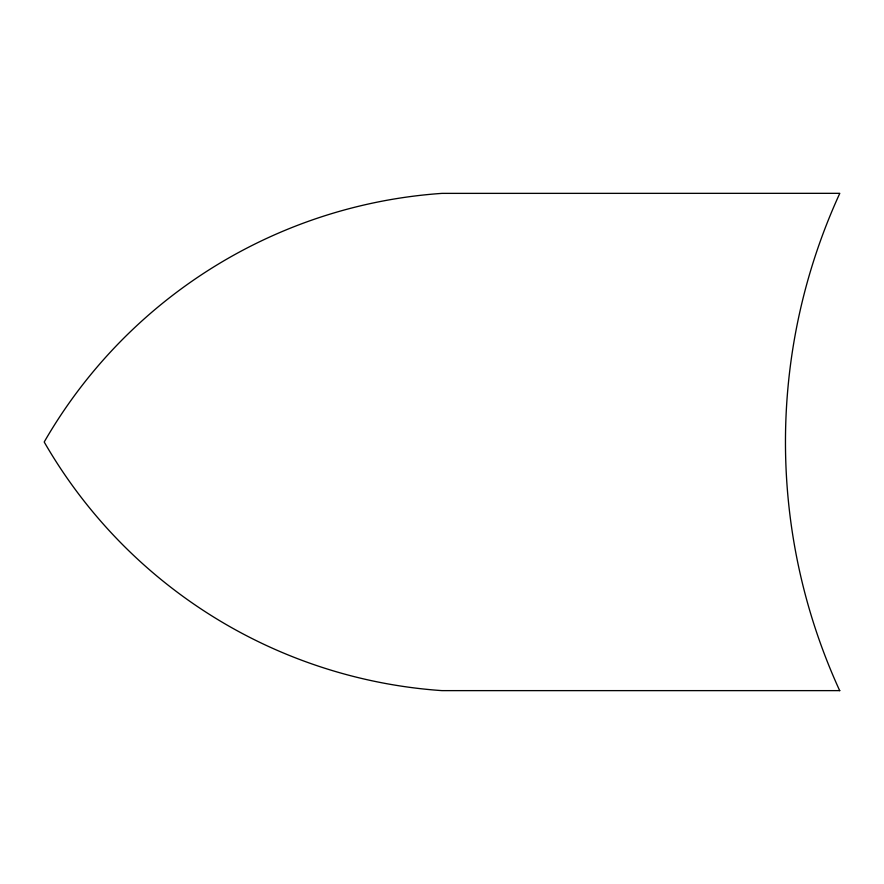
<?xml version="1.0" encoding="UTF-8"?>
<svg xmlns="http://www.w3.org/2000/svg" width="884" height="884" viewBox="0 0 884 884"><rect width="100%" height="100%" fill="white"/><g stroke="black" fill="none" stroke-linecap="round" stroke-linejoin="round"><path stroke-width="1.33" d="M839.8 690.625L442 690.625A498.576 498.576 0 0 1 44.2 442A498.576 498.576 0 0 1 442 193.375L839.8 193.331A596.7 596.7 0 0 0 839.701 690.669"/></g></svg>
